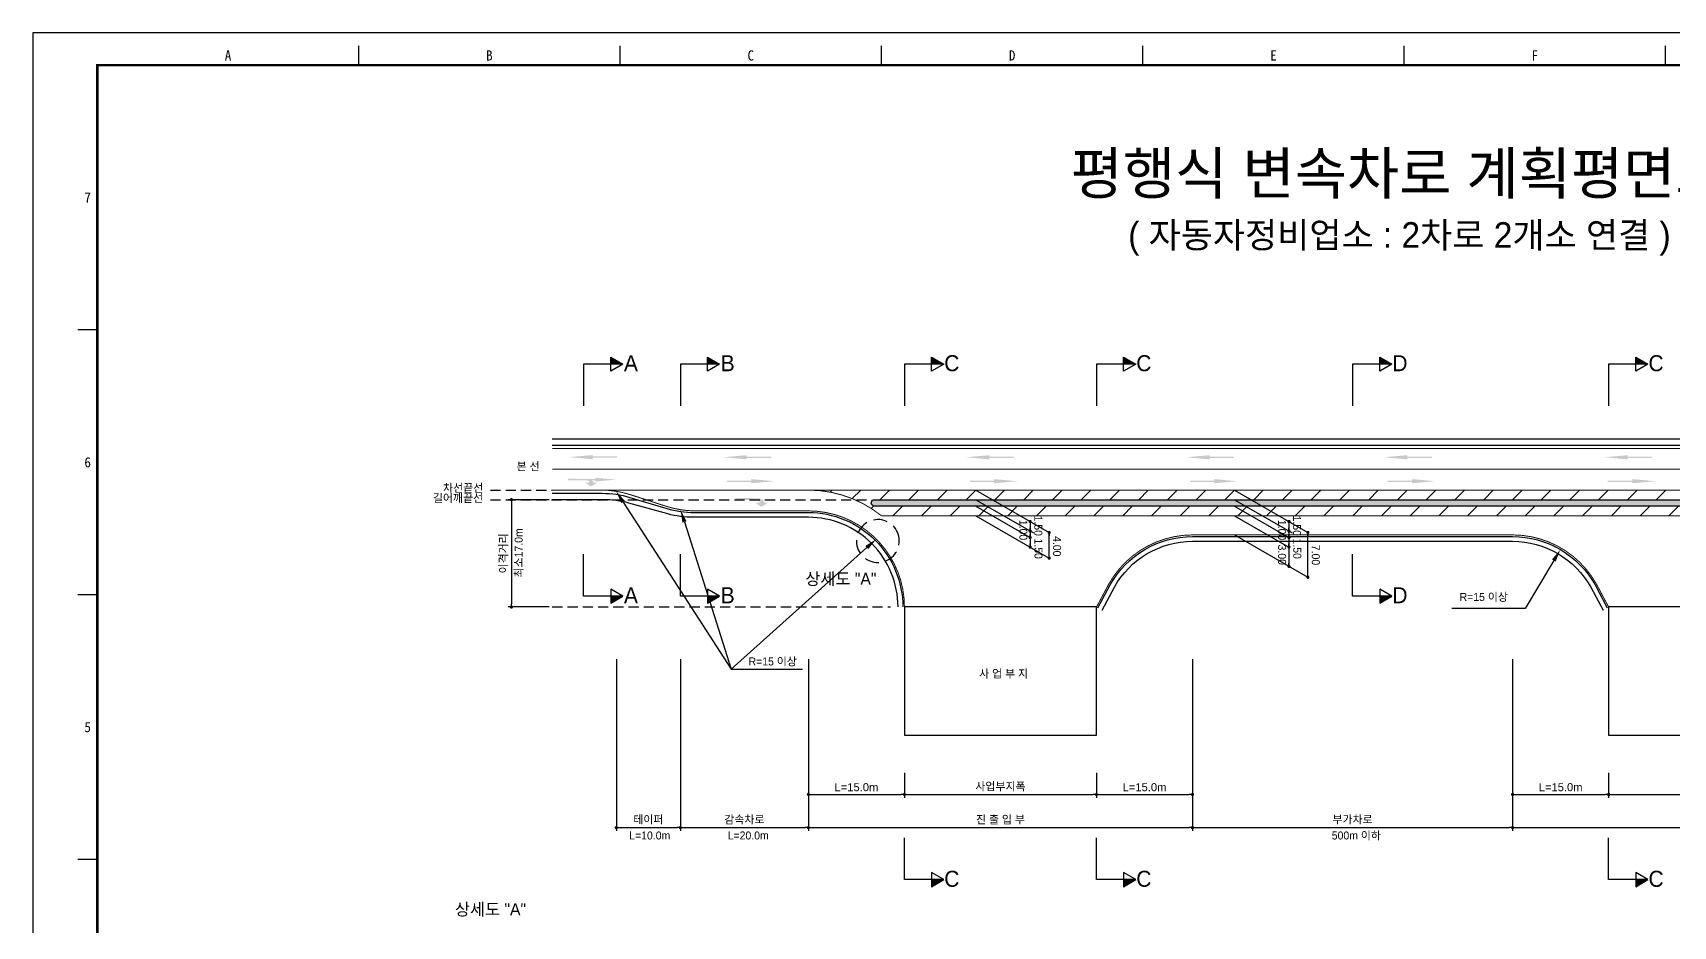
# Model space of a CAD drawing. Header units: millimetres. Extents: x 456 to 879, y -2 to 298.
# Drawn here: x 455.5 to 711.7, y 158.1 to 297.6 of the extents above; entities that cross this region are included whole.
import ezdxf
from ezdxf.enums import TextEntityAlignment as Align

# ---------------------------------------------------------------- set-up
doc = ezdxf.new("R2010")
doc.units = ezdxf.units.MM
doc.linetypes.add('HIDDEN', pattern=[9.525, 6.35, -3.175])
for name, color, linetype in [('CC-GSTR-0004', 4, 'Continuous'), ('CM-LANE-0030', 30, 'Continuous'), ('CZ-DIMT-0002', 7, 'Continuous'), ('CZ-LIN1-0007', 7, 'Continuous'), ('CZ-LIN2-0003', 3, 'Continuous'), ('CZ-LINE-0001', 7, 'Continuous'), ('CZ-TEXT-BOX0', 7, 'Continuous'), ('TITLE', 7, 'Continuous')]:
    doc.layers.add(name, color=color, linetype=linetype)
doc.styles.add('돋움', font='')
doc.styles.add('돋음체', font='')
doc.styles.get('돋움').set_extended_font_data('Dotum')
doc.styles.get('돋음체').set_extended_font_data('DotumChe')

# ---------------------------------------------------------------- blocks, each defined once
blk = doc.blocks.new('_Dot')
at = {"color": 0, "linetype": 'ByBlock', "lineweight": -2}
blk.add_line((-0.5, 0), (-1, 0), dxfattribs=at)
at = {"color": 0, "linetype": 'ByBlock', "const_width": 0.5}
blk.add_lwpolyline([(-0.25, 0, 1), (0.25, 0, 1)], format="xyb", close=True, dxfattribs=at)

msp = doc.modelspace()

# ---------------------------------------------------------------- hatches: boundary and pattern name
at = {"layer": 'CM-LANE-0030'}
h = msp.add_hatch(dxfattribs=at)
h.set_pattern_fill('ANSI31', color=256, style=0)
h.set_pattern_definition([(45, (-1015.7833, -0.4377), (-2.245064, 2.245064), [])])
h.paths.add_polyline_path([(735.25, 222.21, -0.170323), (746.65, 226.21), (576.65, 226.21, -0.170323), (588.05, 222.21)])
h.paths.add_polyline_path([(586.82, 223.71, 0.001926), (586.7, 223.78, -0.750696), (586.97, 224.71), (736.33, 224.71, -0.750696), (736.6, 223.78, 0.001926), (736.48, 223.71)], flags=16)
at = {"layer": 'CZ-LIN1-0007'}
for points in [[(542.95, 231.67), (542.95, 231.45), (546.78, 231.45), (546.78, 231.24), (542.95, 231.24), (542.95, 231.02), (539.3, 231.35)], [(567, 231.65), (567, 231.43), (570.82, 231.43), (570.82, 231.22), (567, 231.22), (567, 231), (563.35, 231.33)], [(604.91, 231.65), (604.91, 231.43), (608.74, 231.43), (608.74, 231.22), (604.91, 231.22), (604.91, 231), (601.26, 231.33)], [(639.32, 231.65), (639.32, 231.43), (643.14, 231.43), (643.14, 231.22), (639.32, 231.22), (639.32, 231), (635.67, 231.33)], [(670.21, 231.65), (670.21, 231.43), (674.03, 231.43), (674.03, 231.22), (670.21, 231.22), (670.21, 231), (666.56, 231.33)], [(704.61, 231.65), (704.61, 231.43), (708.44, 231.43), (708.44, 231.22), (704.61, 231.22), (704.61, 231), (700.96, 231.33)], [(543.35, 228.12), (543.35, 227.93), (539.92, 227.93), (539.92, 227.74), (543.35, 227.74), (543.35, 227.55), (546.62, 227.84)], [(542.22, 227.95, -0.267976), (543.13, 227.35), (543.68, 227.35), (542.65, 226.77), (541.82, 227.34), (542.43, 227.34, 0.504994), (542.16, 227.71), (539.1, 227.73), (539.11, 227.97)], [(567.73, 227.92), (567.73, 227.7), (563.91, 227.7), (563.91, 227.49), (567.73, 227.49), (567.73, 227.27), (571.38, 227.59)], [(605.65, 227.92), (605.65, 227.7), (601.82, 227.7), (601.82, 227.49), (605.65, 227.49), (605.65, 227.27), (609.3, 227.59)], [(640.05, 227.92), (640.05, 227.7), (636.23, 227.7), (636.23, 227.49), (640.05, 227.49), (640.05, 227.27), (643.7, 227.59)], [(670.94, 227.92), (670.94, 227.7), (667.12, 227.7), (667.12, 227.49), (670.94, 227.49), (670.94, 227.27), (674.59, 227.59)], [(705.35, 227.92), (705.35, 227.7), (701.52, 227.7), (701.52, 227.49), (705.35, 227.49), (705.35, 227.27), (709, 227.59)], [(568.79, 224.94, -0.267976), (569.82, 224.25), (570.45, 224.26), (569.27, 223.6), (568.33, 224.25), (569.02, 224.25, 0.504994), (568.72, 224.67), (565.25, 224.69), (565.25, 224.96)]]:
    msp.add_hatch(color=256, dxfattribs=at).paths.add_polyline_path(points)
at = {"layer": 'CZ-LIN2-0003'}
h = msp.add_hatch(dxfattribs=at)
h.set_pattern_fill('CROSS', color=256, scale=0.075, style=0)
h.set_pattern_definition([(0, (-1015.78333, -0.4377), (0.47625, 0.47625), [0.238125, -0.714375]), (90, (-1015.66427, -0.55676), (-0.47625, 0.47625), [0.238125, -0.714375])])
h.paths.add_polyline_path([(736.48, 223.71, -0.001926), (736.6, 223.78, 0.750696), (736.33, 224.71), (586.97, 224.71, 0.750696), (586.7, 223.78, -0.001926), (586.82, 223.71)])
at = {"layer": 'CZ-LINE-0001'}
for points in [[(545.77, 246.97), (545.77, 245.88), (547.68, 245.88)], [(560.89, 246.97), (560.89, 245.88), (562.79, 245.88)], [(595.89, 246.97), (595.89, 245.88), (597.79, 245.88)], [(625.89, 246.97), (625.89, 245.88), (627.79, 245.88)], [(665.89, 246.97), (665.89, 245.88), (667.79, 245.88)], [(705.89, 246.97), (705.89, 245.88), (707.79, 245.88)], [(547.68, 209.65), (545.77, 209.65), (545.77, 208.56)], [(562.79, 209.65), (560.89, 209.65), (560.89, 208.56)], [(667.79, 209.65), (665.89, 209.65), (665.89, 208.56)], [(597.79, 165.41), (595.89, 165.41), (595.89, 164.31)], [(627.79, 165.41), (625.89, 165.41), (625.89, 164.31)], [(707.79, 165.41), (705.89, 165.41), (705.89, 164.31)]]:
    msp.add_hatch(color=256, dxfattribs=at).paths.add_polyline_path(points)

# ---------------------------------------------------------------- linework, layer by layer
at = {"color": 0, "linetype": 'ByBlock', "lineweight": -2}
for p, q in [((611.3, 221.05), (611.3, 220.8)), ((651.71, 221.05), (651.71, 220.8)), ((611.3, 220.05), (611.3, 220.3)), ((611.3, 219.55), (611.3, 219.3)), ((611.3, 219.05), (611.3, 219.3)), ((611.3, 217.55), (611.3, 217.8)), ((614.26, 219.34), (614.26, 219.09)), ((651.71, 220.05), (651.71, 220.3)), ((651.71, 219.55), (651.71, 219.3)), ((651.71, 219.05), (651.71, 219.3)), ((651.71, 217.55), (651.71, 217.8)), ((654.67, 219.34), (654.67, 219.09)), ((614.26, 215.84), (614.26, 216.09)), ((651.71, 214.55), (651.71, 214.8)), ((654.67, 212.84), (654.67, 213.09))]:
    msp.add_line(p, q, dxfattribs=at)
at = {"color": 0, "linetype": 'ByBlock', "const_width": 0.25}
for points in [[(611.3, 221.18, 1), (611.3, 221.43, 1)], [(651.71, 221.18, 1), (651.71, 221.43, 1)], [(611.3, 219.93, 1), (611.3, 219.68, 1)], [(611.3, 219.68, 1), (611.3, 219.93, 1)], [(611.3, 218.93, 1), (611.3, 218.68, 1)], [(614.26, 219.47, 1), (614.26, 219.72, 1)], [(651.71, 219.93, 1), (651.71, 219.68, 1)], [(651.71, 219.68, 1), (651.71, 219.93, 1)], [(651.71, 218.93, 1), (651.71, 218.68, 1)], [(654.67, 219.47, 1), (654.67, 219.72, 1)], [(611.3, 217.43, 1), (611.3, 217.18, 1)], [(614.26, 215.72, 1), (614.26, 215.47, 1)], [(651.71, 217.43, 1), (651.71, 217.18, 1)], [(651.71, 214.43, 1), (651.71, 214.18, 1)], [(654.67, 212.72, 1), (654.67, 212.47, 1)]]:
    msp.add_lwpolyline(points, format="xyb", close=True, dxfattribs=at)
at = {"layer": 'CC-GSTR-0004'}
for points in [[(536.65, 234.21), (816.65, 234.21)], [(536.65, 233.21), (816.65, 233.21)]]:
    msp.add_lwpolyline(points, dxfattribs=at)
for points in [[(536.65, 225.71), (544.45, 225.71, -0.072993), (548.76, 225.07), (548.76, 225.07), (554.54, 223.34), (554.54, 223.34, 0.072993), (558.85, 222.71), (576.65, 222.71, -0.414214), (591.4, 207.96)], [(590.65, 207.96, 0.414214), (576.65, 221.96), (558.68, 221.96, -0.067192), (554.7, 222.49), (548.6, 224.17, 0.067192), (544.63, 224.71), (536.65, 224.71)], [(621.87, 207.84), (623.79, 211.42, -0.271285), (636.65, 218.96), (686.65, 218.96, -0.271285), (699.52, 211.42), (701.43, 207.84)], [(622.53, 207.48), (624.44, 211.06, -0.27114), (636.65, 218.21), (686.65, 218.21, -0.27114), (698.86, 211.06), (700.77, 207.48)]]:
    msp.add_lwpolyline(points, format="xyb", dxfattribs=at)
at = {"layer": 'CM-LANE-0030', "const_width": 0.15}
msp.add_lwpolyline([(536.65, 229.46), (816.65, 229.46)], dxfattribs=at)
msp.add_lwpolyline([(576.65, 226.21), (746.65, 226.21, 0.170323), (735.25, 222.21), (588.05, 222.21, 0.170323)], format="xyb", close=True, dxfattribs=at)
at = {"layer": 'CZ-LIN1-0007', "const_width": 0.15}
for points in [[(536.65, 232.71), (816.65, 232.71)], [(560.46, 226.21), (576.65, 226.21)]]:
    msp.add_lwpolyline(points, dxfattribs=at)
for points in [[(591.65, 207.96, 0.414214), (576.65, 222.96), (559.03, 222.96, -0.07872), (554.39, 223.69), (554.39, 223.69), (548.91, 225.47, 0.07872), (544.28, 226.21), (536.65, 226.21)], [(621.65, 207.96), (623.57, 211.54, -0.27133), (636.65, 219.21), (686.65, 219.21, -0.27133), (699.74, 211.54), (701.65, 207.96)]]:
    msp.add_lwpolyline(points, format="xyb", dxfattribs=at)
at = {"layer": 'CZ-LIN1-0007', "linetype": 'HIDDEN', "const_width": 0.15}
msp.add_lwpolyline([(544.28, 226.21), (560.46, 226.21)], dxfattribs=at)
at = {"layer": 'CZ-LIN2-0003'}
msp.add_lwpolyline([(736.33, 224.71, -0.750696), (736.6, 223.78, 0.001926), (736.48, 223.71), (586.82, 223.71, 0.001926), (586.7, 223.78, -0.750696), (586.97, 224.71)], format="xyb", close=True, dxfattribs=at)
for points in [[(621.65, 207.96), (591.65, 207.96), (591.65, 187.96), (621.65, 187.96)], [(731.65, 207.96), (701.65, 207.96), (701.65, 187.96), (731.65, 187.96)]]:
    msp.add_lwpolyline(points, close=True, dxfattribs=at)
at = {"layer": 'CZ-LINE-0001'}
for p, q in [((545.77, 244.78), (545.77, 246.97)), ((545.77, 246.97), (547.68, 245.88)), ((560.89, 244.78), (560.89, 246.97)), ((560.89, 246.97), (562.79, 245.88)), ((595.89, 244.78), (595.89, 246.97)), ((595.89, 246.97), (597.79, 245.88)), ((625.89, 244.78), (625.89, 246.97)), ((625.89, 246.97), (627.79, 245.88)), ((665.89, 244.78), (665.89, 246.97)), ((665.89, 246.97), (667.79, 245.88)), ((705.89, 244.78), (705.89, 246.97)), ((705.89, 246.97), (707.79, 245.88)), ((547.68, 245.88), (541.53, 245.88)), ((541.53, 245.88), (541.53, 239.33)), ((547.68, 245.88), (545.77, 244.78)), ((562.79, 245.88), (556.65, 245.88)), ((556.65, 245.88), (556.65, 239.33)), ((562.79, 245.88), (560.89, 244.78)), ((597.79, 245.88), (591.65, 245.88)), ((591.65, 245.88), (591.65, 239.33)), ((597.79, 245.88), (595.89, 244.78)), ((627.79, 245.88), (621.65, 245.88)), ((621.65, 245.88), (621.65, 239.33)), ((627.79, 245.88), (625.89, 244.78)), ((667.79, 245.88), (661.65, 245.88)), ((661.65, 245.88), (661.65, 239.33)), ((667.79, 245.88), (665.89, 244.78)), ((707.79, 245.88), (701.65, 245.88)), ((701.65, 245.88), (701.65, 239.33)), ((707.79, 245.88), (705.89, 244.78)), ((602.8, 226.21), (614.26, 219.59)), ((643.21, 226.21), (654.67, 219.59)), ((536.15, 224.71), (529.77, 224.71)), ((530.27, 224.21), (530.27, 208.46)), ((602.8, 224.71), (611.8, 219.51)), ((602.8, 223.71), (611.3, 218.8)), ((643.21, 224.71), (652.21, 219.51)), ((643.21, 223.71), (651.71, 218.8)), ((602.8, 222.21), (614.26, 215.59)), ((611.3, 220.8), (611.3, 217.3)), ((643.21, 222.21), (651.71, 217.3)), ((651.71, 220.8), (651.71, 214.3)), ((614.26, 215.59), (614.26, 219.59)), ((643.21, 219.21), (654.67, 212.59)), ((654.67, 212.59), (654.67, 219.59)), ((541.53, 209.65), (541.53, 216.2)), ((556.65, 209.65), (556.65, 216.2)), ((661.65, 209.65), (661.65, 216.2)), ((547.68, 209.65), (545.77, 210.75)), ((545.77, 210.75), (545.77, 208.56)), ((562.79, 209.65), (560.89, 210.75)), ((560.89, 210.75), (560.89, 208.56)), ((667.79, 209.65), (665.89, 210.75)), ((665.89, 210.75), (665.89, 208.56)), ((536.15, 207.96), (529.77, 207.96)), ((547.68, 209.65), (541.53, 209.65)), ((545.77, 208.56), (547.68, 209.65)), ((562.79, 209.65), (556.65, 209.65)), ((560.89, 208.56), (562.79, 209.65)), ((667.79, 209.65), (661.65, 209.65)), ((665.89, 208.56), (667.79, 209.65)), ((546.65, 199.8), (546.65, 173.02)), ((556.65, 199.8), (556.65, 173.02)), ((556.65, 199.8), (556.65, 173.02)), ((564.58, 198.25), (575.71, 198.25)), ((576.65, 199.8), (576.65, 173.02)), ((636.65, 199.8), (636.65, 173.02)), ((686.65, 199.8), (686.65, 173.02)), ((576.65, 182.08), (576.65, 173.02)), ((576.65, 182.08), (576.65, 178.2)), ((591.65, 182.08), (591.65, 178.2)), ((591.65, 182.08), (591.65, 178.2)), ((621.65, 182.08), (621.65, 178.2)), ((621.65, 182.08), (621.65, 178.2)), ((636.65, 182.08), (636.65, 173.02)), ((636.65, 182.08), (636.65, 178.2)), ((686.65, 182.08), (686.65, 173.02)), ((686.65, 182.08), (686.65, 178.2)), ((701.65, 182.08), (701.65, 178.2)), ((701.65, 182.08), (701.65, 178.2)), ((577.15, 178.7), (591.15, 178.7)), ((592.15, 178.7), (621.15, 178.7)), ((622.15, 178.7), (636.15, 178.7)), ((687.15, 178.7), (701.15, 178.7)), ((702.15, 178.7), (731.15, 178.7)), ((547.15, 173.52), (556.15, 173.52)), ((557.15, 173.52), (576.15, 173.52)), ((577.15, 173.52), (636.15, 173.52)), ((591.65, 165.41), (591.65, 171.95)), ((621.65, 165.41), (621.65, 171.95)), ((637.15, 173.52), (686.15, 173.52)), ((687.15, 173.52), (746.15, 173.52)), ((701.65, 165.41), (701.65, 171.95)), ((597.79, 165.41), (591.65, 165.41)), ((597.79, 165.41), (595.89, 166.51)), ((595.89, 166.51), (595.89, 164.31)), ((595.89, 164.31), (597.79, 165.41)), ((627.79, 165.41), (621.65, 165.41)), ((627.79, 165.41), (625.89, 166.51)), ((625.89, 166.51), (625.89, 164.31)), ((625.89, 164.31), (627.79, 165.41)), ((707.79, 165.41), (701.65, 165.41)), ((707.79, 165.41), (705.89, 166.51)), ((705.89, 166.51), (705.89, 164.31)), ((705.89, 164.31), (707.79, 165.41))]:
    msp.add_line(p, q, dxfattribs=at)
at = {"layer": 'CZ-LINE-0001', "linetype": 'HIDDEN', "ltscale": 0.25}
for p, q in [((526.99, 226.21), (536.65, 226.21)), ((526.99, 224.71), (586.17, 224.71)), ((536.65, 207.96), (589.49, 207.96))]:
    msp.add_line(p, q, dxfattribs=at)
at = {"layer": 'CZ-LINE-0001', "linetype": 'HIDDEN', "ltscale": 0.35}
msp.add_line((590.82, 218.65), (590.82, 218.65), dxfattribs=at)
at = {"layer": 'CZ-LINE-0001'}
for points in [[(547.71, 224.34), (564.58, 198.25)], [(557.29, 221.23), (564.58, 198.25)], [(585.77, 217.23), (564.58, 198.25)], [(693.09, 215.21), (688.63, 207.75), (677.15, 207.75)]]:
    msp.add_lwpolyline(points, dxfattribs=at)
at = {"layer": 'CZ-LINE-0001', "linetype": 'HIDDEN', "ltscale": 0.35}
msp.add_arc((587.5, 218.26), 3.35, 6.7667, 6.749, dxfattribs=at)
at = {"layer": 'CZ-LINE-0001'}
for points in [[(547.43, 224.16), (546.62, 226.02), (547.99, 224.52)], [(556.97, 221.13), (556.68, 223.14), (557.6, 221.34)], [(585.55, 217.48), (587.26, 218.56), (585.99, 216.98)], [(692.8, 215.38), (694.11, 216.93), (693.37, 215.04)]]:
    msp.add_solid(points, dxfattribs=at)
at = {"layer": 'TITLE', "color": 7, "linetype": 'Continuous'}
for p, q in [((506.41, 292.53), (506.41, 295.55)), ((547.23, 292.53), (547.23, 295.55)), ((588.06, 292.53), (588.06, 295.55)), ((628.88, 292.53), (628.88, 295.55)), ((669.71, 292.53), (669.71, 295.55)), ((710.53, 292.53), (710.53, 295.55)), ((465.58, 251.2), (462.56, 251.2)), ((465.58, 209.87), (462.56, 209.87)), ((465.58, 168.54), (462.56, 168.54))]:
    msp.add_line(p, q, dxfattribs=at)
at = {"layer": 'TITLE'}
msp.add_lwpolyline([(455.5, -1.81), (878.86, -1.81), (878.86, 297.57), (455.5, 297.57)], close=True, dxfattribs=at)
at = {"layer": 'TITLE', "linetype": 'Continuous', "const_width": 0.403}
msp.add_lwpolyline([(465.58, 3.23), (465.58, 292.53), (873.83, 292.53), (873.83, 3.23)], close=True, dxfattribs=at)

# ---------------------------------------------------------------- block references
at = {"layer": 'CZ-LINE-0001', "xscale": 0.5, "yscale": 0.5, "zscale": 0.5}
for p, rotation in [((530.27, 224.71), 90), ((530.27, 207.96), 270), ((576.65, 178.7), 180), ((591.65, 178.7), 180), ((621.65, 178.7), 180), ((686.65, 178.7), 180), ((701.65, 178.7), 180), ((546.65, 173.52), 180), ((556.65, 173.52), 180), ((576.65, 173.52), 180), ((636.65, 173.52), 180), ((686.65, 173.52), 180)]:
    msp.add_blockref('_Dot', p, dxfattribs=dict(at, rotation=rotation))
for p in [(591.65, 178.7), (621.65, 178.7), (636.65, 178.7), (701.65, 178.7), (556.65, 173.52), (576.65, 173.52), (636.65, 173.52), (686.65, 173.52)]:
    msp.add_blockref('_Dot', p, dxfattribs=at)

# ---------------------------------------------------------------- texts
at = {"layer": 'CZ-DIMT-0002', "style": '돋움'}
for s, height, p in [('A', 2.5, (548.93, 246.01)), ('B', 2.5, (564.05, 246.01)), ('C', 2.5, (599.05, 246.01)), ('C', 2.5, (629.05, 246.01)), ('D', 2.5, (669.05, 246.01)), ('C', 2.5, (709.05, 246.01)), ('본 선', 1.25, (532.87, 229.9)), ('길어깨끝선', 1.25, (521.92, 224.95)), ('차선끝선', 1.25, (522.72, 226.54)), ('상세도 "A"', 1.875, (581.72, 212.36)), ('A', 2.5, (548.93, 209.79)), ('B', 2.5, (564.05, 209.79)), ('D', 2.5, (669.05, 209.79)), ('R=15 이상', 1.25, (682.14, 209.52)), ('R=15 이상', 1.25, (571.08, 199.46)), ('사 업 부 지', 1.25, (607.14, 197.55)), ('L=10.0m', 1.25, (551.87, 172.3)), ('L=20.0m', 1.25, (567.25, 172.3)), ('500m 이하', 1.25, (662.24, 172.3)), ('C', 2.5, (599.05, 165.54)), ('C', 2.5, (629.05, 165.54)), ('C', 2.5, (709.05, 165.54))]:
    msp.add_text(s, height=height, dxfattribs=at).set_placement(p, align=Align.MIDDLE_CENTER)
msp.add_text('최소17.0m', height=1.25, rotation=90, dxfattribs=at).set_placement((532.02, 212.56))
at = {"layer": 'CZ-DIMT-0002', "char_height": 1.25, "attachment_point": 5, "rotation": 270, "style": '돋움'}
for s, insert in [('1.00', (610.22, 219.97)), ('1.50', (612.55, 220.64)), ('1.00', (650.63, 219.97)), ('1.50', (652.96, 220.64)), ('1.50', (612.58, 217.06)), ('4.00', (615.48, 217.44)), ('1.50', (653, 217.06)), ('3.00', (650.63, 216.11)), ('7.00', (655.89, 216.07))]:
    msp.add_mtext(s, dxfattribs=dict(at, insert=insert))
at = {"layer": 'CZ-LINE-0001', "insert": (529.08, 216.33), "char_height": 1.25, "attachment_point": 5, "rotation": 90, "style": '돋움'}
msp.add_mtext('\\A1;이격거리', dxfattribs=at)
at = {"layer": 'CZ-LINE-0001', "char_height": 1.25, "attachment_point": 5, "style": '돋움'}
for s, insert in [('\\A1;{\\fArial|b0|i0|c0|p32;L=15.0m}', (584.15, 179.83)), ('\\A1;사업부지폭', (606.65, 179.89)), ('\\A1;{\\fArial|b0|i0|c0|p32;L=15.0m}', (629.15, 179.83)), ('\\A1;{\\fArial|b0|i0|c0|p32;L=15.0m}', (694.15, 179.83)), ('\\A1;테이퍼', (551.65, 174.72)), ('\\A1;감속차로', (566.65, 174.72)), ('\\A1;진 출 입 부', (606.65, 174.72)), ('\\A1;부가차로', (661.65, 174.72))]:
    msp.add_mtext(s, dxfattribs=dict(at, insert=insert))
at = {"layer": 'CZ-TEXT-BOX0', "style": '돋움'}
msp.add_text('상세도 "A"', height=1.875, dxfattribs=at).set_placement((526.99, 160.77), align=Align.MIDDLE_CENTER)
at = {"layer": 'TITLE', "color": 3, "linetype": 'Continuous', "style": '돋음체'}
for s, p in [('A', (486, 294.04)), ('B', (526.82, 294.04)), ('C', (567.65, 294.04)), ('D', (608.47, 294.04)), ('E', (649.29, 294.04)), ('F', (690.12, 294.04)), ('7', (464.07, 271.87)), ('6', (464.07, 230.54)), ('5', (464.07, 189.21))]:
    msp.add_text(s, height=1.59, dxfattribs=at).set_placement(p, align=Align.MIDDLE)
at = {"layer": 'TITLE', "style": '돋움'}
for s, height, p in [('평행식 변속차로 계획평면도', 6.5, (668.92, 275.65)), ('( 자동자정비업소 : 2차로 2개소 연결 )', 4, (668.97, 266.02))]:
    msp.add_text(s, height=height, dxfattribs=at).set_placement(p, align=Align.MIDDLE_CENTER)

doc.saveas('drawing.dxf')
